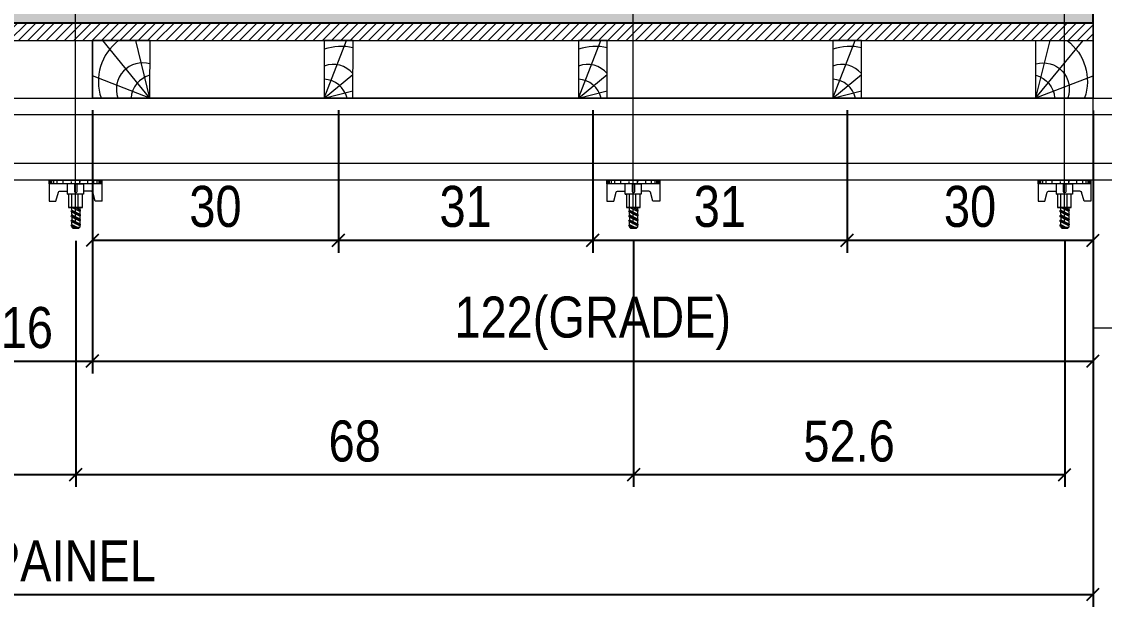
# Model space of a CAD drawing. Extents: x 14400 to 27878, y -21631 to 6985.
# Drawn here: x 23196.8 to 23460.8, y 244.2 to 390.6 of the extents above; entities that cross this region are included whole.
import ezdxf

# ---------------------------------------------------------------- set-up
doc = ezdxf.new("R2010")
doc.units = 0
doc.layers.add('CHAPA', color=1, linetype='Continuous')
doc.layers.add('COTA', color=241, linetype='Continuous')
for name, color, linetype, lineweight in [('Hachura', 251, 'Continuous', 9), ('Madeira', 126, 'Continuous', 18), ('Perfil Metálico', 224, 'Continuous', 18)]:
    doc.layers.add(name, color=color, linetype=linetype, lineweight=lineweight)
doc.styles.add('COTA TECNICA 2X', font='techl___.ttf', dxfattribs={"height": 10})
doc.dimstyles.new('SECAO PILAR', dxfattribs={"dimtxt": 10, "dimasz": 3, "dimexe": 3, "dimexo": 3, "dimgap": 3, "dimtad": 1, "dimdec": 1, "dimlfac": 0.5, "dimzin": 12, "dimdsep": 46, "dimtxsty": 'COTA TECNICA 2X', "dimblk1": 'OBLIQUE', "dimblk2": 'OBLIQUE', "dimsah": 1, "dimcen": 0.9, "dimclrd": 256, "dimclre": 256, "dimclrt": 256, "dimadec": 1, "dimazin": 3, "dimtfac": 1, "dimtdec": 1, "dimtmove": 0, "dimatfit": 3, "dimfxl": 1, "dimtolj": 1, "dimtzin": 12, "dimarcsym": 0})

# ---------------------------------------------------------------- blocks, each defined once
blk = doc.blocks.new('PONTALETE')
at = {"layer": 'Madeira'}
for q in [(2.71, 7), (7, 5.76), (7, 1.74)]:
    blk.add_line((0, 0), q, dxfattribs=at)
blk.add_lwpolyline([(0, 0), (7, 0), (7, 7), (0, 7)], close=True, dxfattribs=at)
for centre, radius, start, end in [((2.04, 0.06), 6.23, 37.2818, 109.0913), ((1.09, 0.9), 3.19, 343.603, 109.9847), ((-0.21, -0.78), 3.09, 14.6322, 86.0383)]:
    blk.add_arc(centre, radius, start, end, dxfattribs=at)
blk = doc.blocks.new('MEIO PONTALETE')
at = {"layer": 'Madeira'}
for q in [(2.71, 7), (3.5, 2.88), (3.5, 0.87)]:
    blk.add_line((0, 0), q, dxfattribs=at)
blk.add_lwpolyline([(0, 0), (3.5, 0), (3.5, 7), (0, 7)], close=True, dxfattribs=at)
for centre, radius, start, end in [((2.04, 0.06), 6.23, 76.4499, 109.0913), ((1.09, 0.9), 3.19, 40.9063, 109.9847), ((-0.21, -0.78), 3.09, 14.6322, 86.0383)]:
    blk.add_arc(centre, radius, start, end, dxfattribs=at)
blk = doc.blocks.new('_Oblique')
at = {"color": 0, "linetype": 'ByBlock', "lineweight": -2}
blk.add_line((-0.5, -0.5), (0.5, 0.5), dxfattribs=at)
blk = doc.blocks.new('*D1253')
at = {"layer": 'COTA', "lineweight": -2, "transparency": 16777216}
for p, q in [((23398.02, 369.02), (23398.02, 334.3)), ((23458.02, 369), (23458.02, 334.3)), ((23458.02, 337.3), (23398.02, 337.3))]:
    blk.add_line(p, q, dxfattribs=at)
at = {"layer": 'Defpoints', "color": 0, "transparency": 16777216}
for p in [(23398.02, 372.02), (23458.02, 372), (23398.02, 337.3)]:
    blk.add_point(p, dxfattribs=at)
at = {"layer": 'COTA', "lineweight": -2, "transparency": 16777216, "xscale": 3, "yscale": 3, "zscale": 3, "rotation": 180}
blk.add_blockref('_Oblique', (23398.02, 337.3), dxfattribs=at)
at = {"layer": 'COTA', "lineweight": -2, "transparency": 16777216, "xscale": 3, "yscale": 3, "zscale": 3}
blk.add_blockref('_Oblique', (23458.02, 337.3), dxfattribs=at)
at = {"layer": 'COTA', "transparency": 16777216, "insert": (23428.02, 345.52), "char_height": 10, "attachment_point": 5, "style": 'COTA TECNICA 2X'}
blk.add_mtext('\\A1;30', dxfattribs=at)
blk = doc.blocks.new('*D1254')
at = {"layer": 'COTA', "lineweight": -2, "transparency": 16777216}
for p, q in [((23214.03, 369.03), (23214.03, 304.88)), ((23458.02, 369), (23458.02, 304.88)), ((23214.03, 307.88), (23458.02, 307.88))]:
    blk.add_line(p, q, dxfattribs=at)
at = {"layer": 'Defpoints', "color": 0, "transparency": 16777216}
for p in [(23214.03, 372.03), (23458.02, 372), (23458.02, 307.88)]:
    blk.add_point(p, dxfattribs=at)
at = {"layer": 'COTA', "lineweight": -2, "transparency": 16777216, "xscale": 3, "yscale": 3, "zscale": 3, "rotation": 180}
blk.add_blockref('_Oblique', (23214.03, 307.88), dxfattribs=at)
at = {"layer": 'COTA', "lineweight": -2, "transparency": 16777216, "xscale": 3, "yscale": 3, "zscale": 3}
blk.add_blockref('_Oblique', (23458.02, 307.88), dxfattribs=at)
at = {"layer": 'COTA', "transparency": 16777216, "insert": (23336.02, 317.1), "char_height": 10, "attachment_point": 5, "style": 'COTA TECNICA 2X'}
blk.add_mtext('\\A1;122(GRADE)', dxfattribs=at)
blk = doc.blocks.new('*D1255')
at = {"layer": 'COTA', "lineweight": -2, "transparency": 16777216}
for p, q in [((23336.02, 369.02), (23336.02, 334.3)), ((23398.02, 369.02), (23398.02, 334.3)), ((23398.02, 337.3), (23336.02, 337.3))]:
    blk.add_line(p, q, dxfattribs=at)
at = {"layer": 'Defpoints', "color": 0, "transparency": 16777216}
for p in [(23336.02, 372.02), (23398.02, 372.02), (23336.02, 337.3)]:
    blk.add_point(p, dxfattribs=at)
at = {"layer": 'COTA', "lineweight": -2, "transparency": 16777216, "xscale": 3, "yscale": 3, "zscale": 3, "rotation": 180}
blk.add_blockref('_Oblique', (23336.02, 337.3), dxfattribs=at)
at = {"layer": 'COTA', "lineweight": -2, "transparency": 16777216, "xscale": 3, "yscale": 3, "zscale": 3}
blk.add_blockref('_Oblique', (23398.02, 337.3), dxfattribs=at)
at = {"layer": 'COTA', "transparency": 16777216, "insert": (23367.02, 345.52), "char_height": 10, "attachment_point": 5, "style": 'COTA TECNICA 2X'}
blk.add_mtext('\\A1;31', dxfattribs=at)
blk = doc.blocks.new('*D1256')
at = {"layer": 'COTA', "lineweight": -2, "transparency": 16777216}
for p, q in [((23274.02, 369.02), (23274.02, 334.3)), ((23336.02, 369.02), (23336.02, 334.3)), ((23336.02, 337.3), (23274.02, 337.3))]:
    blk.add_line(p, q, dxfattribs=at)
at = {"layer": 'Defpoints', "color": 0, "transparency": 16777216}
for p in [(23274.02, 372.02), (23336.02, 372.02), (23274.02, 337.3)]:
    blk.add_point(p, dxfattribs=at)
at = {"layer": 'COTA', "lineweight": -2, "transparency": 16777216, "xscale": 3, "yscale": 3, "zscale": 3, "rotation": 180}
blk.add_blockref('_Oblique', (23274.02, 337.3), dxfattribs=at)
at = {"layer": 'COTA', "lineweight": -2, "transparency": 16777216, "xscale": 3, "yscale": 3, "zscale": 3}
blk.add_blockref('_Oblique', (23336.02, 337.3), dxfattribs=at)
at = {"layer": 'COTA', "transparency": 16777216, "insert": (23305.02, 345.52), "char_height": 10, "attachment_point": 5, "style": 'COTA TECNICA 2X'}
blk.add_mtext('\\A1;31', dxfattribs=at)
blk = doc.blocks.new('*D1257')
at = {"layer": 'COTA', "lineweight": -2, "transparency": 16777216}
for p, q in [((23214.03, 369.02), (23214.03, 334.3)), ((23274.02, 369.02), (23274.02, 334.3)), ((23274.02, 337.3), (23214.03, 337.3))]:
    blk.add_line(p, q, dxfattribs=at)
at = {"layer": 'Defpoints', "color": 0, "transparency": 16777216}
for p in [(23214.03, 372.02), (23274.02, 372.02), (23214.03, 337.3)]:
    blk.add_point(p, dxfattribs=at)
at = {"layer": 'COTA', "lineweight": -2, "transparency": 16777216, "xscale": 3, "yscale": 3, "zscale": 3, "rotation": 180}
blk.add_blockref('_Oblique', (23214.03, 337.3), dxfattribs=at)
at = {"layer": 'COTA', "lineweight": -2, "transparency": 16777216, "xscale": 3, "yscale": 3, "zscale": 3}
blk.add_blockref('_Oblique', (23274.02, 337.3), dxfattribs=at)
at = {"layer": 'COTA', "transparency": 16777216, "insert": (23244.02, 345.52), "char_height": 10, "attachment_point": 5, "style": 'COTA TECNICA 2X'}
blk.add_mtext('\\A1;30', dxfattribs=at)
blk = doc.blocks.new('*D1258')
at = {"layer": 'COTA', "lineweight": -2, "transparency": 16777216}
for p, q in [((23182.03, 369.02), (23182.03, 304.88)), ((23214.03, 369.02), (23214.03, 304.88)), ((23182.03, 307.88), (23214.03, 307.88))]:
    blk.add_line(p, q, dxfattribs=at)
at = {"layer": 'Defpoints', "color": 0, "transparency": 16777216}
for p in [(23182.03, 372.02), (23214.03, 372.02), (23214.03, 307.88)]:
    blk.add_point(p, dxfattribs=at)
at = {"layer": 'COTA', "lineweight": -2, "transparency": 16777216, "xscale": 3, "yscale": 3, "zscale": 3, "rotation": 180}
blk.add_blockref('_Oblique', (23182.03, 307.88), dxfattribs=at)
at = {"layer": 'COTA', "lineweight": -2, "transparency": 16777216, "xscale": 3, "yscale": 3, "zscale": 3}
blk.add_blockref('_Oblique', (23214.03, 307.88), dxfattribs=at)
at = {"layer": 'COTA', "transparency": 16777216, "insert": (23198.03, 315.98), "char_height": 10, "attachment_point": 5, "style": 'COTA TECNICA 2X'}
blk.add_mtext('\\A1;16', dxfattribs=at)
blk = doc.blocks.new('*D1260')
at = {"layer": 'COTA', "lineweight": -2, "transparency": 16777216}
for p, q in [((22937.96, 368.96), (22937.96, 247.97)), ((23458.02, 315.02), (23458.02, 247.97)), ((22937.96, 250.97), (23458.02, 250.97))]:
    blk.add_line(p, q, dxfattribs=at)
at = {"layer": 'Defpoints', "color": 0, "transparency": 16777216}
for p in [(22937.96, 371.96), (23458.02, 318.02), (23458.02, 250.97)]:
    blk.add_point(p, dxfattribs=at)
at = {"layer": 'COTA', "lineweight": -2, "transparency": 16777216, "xscale": 3, "yscale": 3, "zscale": 3, "rotation": 180}
blk.add_blockref('_Oblique', (22937.96, 250.97), dxfattribs=at)
at = {"layer": 'COTA', "lineweight": -2, "transparency": 16777216, "xscale": 3, "yscale": 3, "zscale": 3}
blk.add_blockref('_Oblique', (23458.02, 250.97), dxfattribs=at)
at = {"layer": 'COTA', "transparency": 16777216, "insert": (23197.99, 259.08), "char_height": 10, "attachment_point": 5, "style": 'COTA TECNICA 2X'}
blk.add_mtext('\\A1;260 PAINEL', dxfattribs=at)
blk = doc.blocks.new('C')
at = {"layer": 'Hachura', "color": 0}
for p, q in [((0, 3.22), (0, -3.22)), ((0.45, 3.22), (0, 3.22)), ((0.46, 3.16), (0, 3.16)), ((0.46, 3.05), (0, 3.05)), ((0.46, 2.88), (0, 2.88)), ((0, 2.75), (0, -1.16)), ((0.46, 2.65), (0, 2.65)), ((0.45, -3.23), (0.45, 3.22)), ((0.45, 3.22), (2.58, 3.22)), ((2.58, 3.22), (2.58, 2.39)), ((0.46, 2.23), (0, 2.23)), ((0.46, 1.51), (0, 1.51)), ((1.35, 1.94), (1.35, 0.96)), ((2.58, 2.39), (1.47, 2.09)), ((0.39, 0.49), (0.17, 0.49)), ((1.74, 0.97), (0.45, 0.97)), ((1.45, 0.1), (0.45, 0.1)), ((1.74, -0.97), (1.74, 0.97)), ((1.74, 0.97), (1.74, 0.84)), ((1.74, 0.97), (1.74, 0.84)), ((1.74, 0.84), (3.35, 0.84)), ((3.35, 0.45), (1.74, 0.45)), ((3.32, 0.84), (3.32, -0.84)), ((3.35, 0.84), (3.35, -0.84)), ((3.68, 0.45), (3.35, 0.45)), ((3.84, -0.52), (3.35, 0.45)), ((3.35, 0.06), (3.67, -0.57)), ((3.68, 0.45), (4.16, -0.52)), ((3.72, 0.5), (4.25, -0.57)), ((4.37, -0.55), (3.83, 0.53)), ((4.15, 0.45), (3.93, 0.45)), ((4.42, -0.52), (3.93, 0.45)), ((4.15, 0.45), (4.26, 0.45)), ((4.26, 0.45), (4.74, -0.52)), ((4.3, 0.5), (4.83, -0.57)), ((4.95, -0.55), (4.41, 0.53)), ((4.51, 0.45), (4.84, 0.45)), ((5, -0.52), (4.51, 0.45)), ((4.84, 0.45), (5.32, -0.52)), ((4.88, 0.5), (5.41, -0.57)), ((5.53, -0.55), (4.99, 0.53)), ((5.58, -0.52), (5.09, 0.45)), ((5.42, 0.45), (5.09, 0.45)), ((5.58, -0.52), (5.09, 0.45)), ((5.42, 0.45), (5.74, -0.19)), ((5.46, 0.5), (5.74, -0.07)), ((5.74, 0.19), (5.57, 0.53)), ((5.74, 0.32), (5.68, 0.45)), ((5.68, 0.45), (5.74, 0.45)), ((5.74, 0.45), (5.9, 0.29)), ((5.74, 0.45), (5.74, -0.52)), ((5.9, -0.36), (5.9, 0.29)), ((0.45, 0), (0, 0)), ((0.08, -0.48), (0.29, -0.48)), ((0.29, -0.48), (0.4, -0.48)), ((0.45, 0), (0.45, -0.97)), ((0.45, -0.16), (1.45, -0.16)), ((0.45, -0.65), (0.45, -0.32)), ((0.45, -3.23), (0.45, -0.65)), ((0.45, -0.97), (1.74, -0.97)), ((1.35, -1.94), (1.35, -0.97)), ((3.35, -0.32), (1.74, -0.32)), ((3.35, -0.84), (1.74, -0.84)), ((3.35, -0.07), (3.58, -0.52)), ((3.35, -0.52), (3.58, -0.52)), ((3.84, -0.52), (4.16, -0.52)), ((4.42, -0.52), (4.74, -0.52)), ((4.63, -0.52), (4.74, -0.52)), ((5, -0.52), (5.32, -0.52)), ((5.58, -0.52), (5.74, -0.52)), ((5.74, -0.52), (5.9, -0.36)), ((5.74, -0.52), (5.74, -0.52)), ((0.46, -1.52), (0, -1.52)), ((0.46, -2.23), (0, -2.23)), ((2.58, -2.39), (1.47, -2.1)), ((2.58, -3.23), (2.58, -2.39)), ((0.46, -2.65), (0, -2.65)), ((0.46, -2.88), (0, -2.88)), ((0.46, -3.05), (0, -3.05)), ((0.46, -3.16), (0, -3.16)), ((0, -3.22), (2.57, -3.22))]:
    blk.add_line(p, q, dxfattribs=at)
for centre, radius, start, end in [((1.52, 1.94), 0.161, 104.7436, 180), ((1.44, -0.03), 0.129, 272.695, 87.305), ((3.81, 0.39), 0.143, 25.5688, 154.4312), ((4.39, 0.39), 0.143, 25.5688, 154.4312), ((4.97, 0.39), 0.143, 25.5688, 154.4312), ((5.55, 0.39), 0.143, 25.5688, 154.4312), ((0.17, -0.37), 0.174, 221.744, 317.8592), ((3.71, -0.4), 0.174, 222.1408, 318.256), ((4.29, -0.4), 0.174, 222.1408, 318.256), ((4.87, -0.4), 0.174, 222.1408, 318.256), ((5.45, -0.4), 0.174, 222.1408, 318.256), ((5.61, -0.4), 0.174, 317.8592, 318.256), ((1.52, -1.94), 0.161, 180, 255.2564)]:
    blk.add_arc(centre, radius, start, end, dxfattribs=at)
blk = doc.blocks.new('*D1289')
at = {"layer": 'COTA', "lineweight": -2, "transparency": 16777216}
for p, q in [((23073.97, 337.22), (23073.97, 277.2)), ((23209.97, 337.22), (23209.97, 277.2)), ((23073.97, 280.2), (23209.97, 280.2))]:
    blk.add_line(p, q, dxfattribs=at)
at = {"layer": 'Defpoints', "color": 0, "transparency": 16777216}
for p in [(23073.97, 340.22), (23209.97, 340.22), (23209.97, 280.2)]:
    blk.add_point(p, dxfattribs=at)
at = {"layer": 'COTA', "lineweight": -2, "transparency": 16777216, "xscale": 3, "yscale": 3, "zscale": 3, "rotation": 180}
blk.add_blockref('_Oblique', (23073.97, 280.2), dxfattribs=at)
at = {"layer": 'COTA', "lineweight": -2, "transparency": 16777216, "xscale": 3, "yscale": 3, "zscale": 3}
blk.add_blockref('_Oblique', (23209.97, 280.2), dxfattribs=at)
at = {"layer": 'COTA', "transparency": 16777216, "insert": (23141.97, 288.32), "char_height": 10, "attachment_point": 5, "style": 'COTA TECNICA 2X'}
blk.add_mtext('\\A1;68', dxfattribs=at)
blk = doc.blocks.new('*D1290')
at = {"layer": 'COTA', "lineweight": -2, "transparency": 16777216}
for p, q in [((23209.97, 337.22), (23209.97, 277.2)), ((23345.97, 337.22), (23345.97, 277.2)), ((23209.97, 280.2), (23345.97, 280.2))]:
    blk.add_line(p, q, dxfattribs=at)
at = {"layer": 'Defpoints', "color": 0, "transparency": 16777216}
for p in [(23209.97, 340.22), (23345.97, 340.22), (23345.97, 280.2)]:
    blk.add_point(p, dxfattribs=at)
at = {"layer": 'COTA', "lineweight": -2, "transparency": 16777216, "xscale": 3, "yscale": 3, "zscale": 3, "rotation": 180}
blk.add_blockref('_Oblique', (23209.97, 280.2), dxfattribs=at)
at = {"layer": 'COTA', "lineweight": -2, "transparency": 16777216, "xscale": 3, "yscale": 3, "zscale": 3}
blk.add_blockref('_Oblique', (23345.97, 280.2), dxfattribs=at)
at = {"layer": 'COTA', "transparency": 16777216, "insert": (23277.97, 288.32), "char_height": 10, "attachment_point": 5, "style": 'COTA TECNICA 2X'}
blk.add_mtext('\\A1;68', dxfattribs=at)
blk = doc.blocks.new('*D1291')
at = {"layer": 'COTA', "lineweight": -2, "transparency": 16777216}
for p, q in [((23345.97, 337.22), (23345.97, 277.2)), ((23451.1, 337.22), (23451.1, 277.2)), ((23345.97, 280.2), (23451.1, 280.2))]:
    blk.add_line(p, q, dxfattribs=at)
at = {"layer": 'Defpoints', "color": 0, "transparency": 16777216}
for p in [(23345.97, 340.22), (23451.1, 340.22), (23451.1, 280.2)]:
    blk.add_point(p, dxfattribs=at)
at = {"layer": 'COTA', "lineweight": -2, "transparency": 16777216, "xscale": 3, "yscale": 3, "zscale": 3, "rotation": 180}
blk.add_blockref('_Oblique', (23345.97, 280.2), dxfattribs=at)
at = {"layer": 'COTA', "lineweight": -2, "transparency": 16777216, "xscale": 3, "yscale": 3, "zscale": 3}
blk.add_blockref('_Oblique', (23451.1, 280.2), dxfattribs=at)
at = {"layer": 'COTA', "transparency": 16777216, "insert": (23398.53, 288.31), "char_height": 10, "attachment_point": 5, "style": 'COTA TECNICA 2X'}
blk.add_mtext('\\A1;52.6', dxfattribs=at)

msp = doc.modelspace()

# ---------------------------------------------------------------- hatches: boundary and pattern name
at = {"layer": 'Hachura'}
h = msp.add_hatch(color=256, dxfattribs=at)
h.dxf.hatch_style = 1
h.paths.add_polyline_path([(23458.054, 390.358), (23458.054, 393.958), (22938.054, 393.958), (22938.054, 390.358)])
h = msp.add_hatch(dxfattribs=at)
h.set_pattern_fill('ANSI31', color=256, scale=0.5, angle=360, style=0)
h.set_pattern_definition([(45, (30102.7993, 1781.1955), (-1.122532, 1.122532), [])])
h.paths.add_polyline_path([(23458.054, 390.347), (23458.054, 385.969), (22938.054, 385.937), (22938.054, 390.358)])

# ---------------------------------------------------------------- linework, layer by layer
at = {"layer": 'CHAPA'}
msp.add_lwpolyline([(23458.054, 393.958), (22938.054, 393.958), (22938.054, 390.358), (23458.054, 390.358)], close=True, dxfattribs=at)
at = {"layer": 'Hachura'}
for p, q in [((23209.903, 341.216), (23209.91, 481.101)), ((23345.903, 341.216), (23345.91, 481.101)), ((23451.031, 341.216), (23451.036, 423.836))]:
    msp.add_line(p, q, dxfattribs=at)
msp.add_lwpolyline([(22938.054, 390.358), (23458.054, 390.358), (23458.054, 385.958), (22938.054, 385.958)], close=True, dxfattribs=at)
at = {"layer": 'Madeira'}
msp.add_lwpolyline([(23214.046, 372.016), (23214.061, 386.016), (23458.054, 386.014), (23458.039, 372.014)], close=True, dxfattribs=at)
at = {"layer": 'Perfil Metálico'}
for points in [[(23458.017, 945.899), (23478.017, 945.899), (23478.031, 315.907), (23458.031, 315.907)], [(22887.839, 352.016), (22887.839, 372.016), (23521.465, 372.016), (23521.465, 352.016)], [(23521.465, 368.016), (23521.465, 356.016), (22887.839, 356.016), (22887.839, 368.016)]]:
    msp.add_lwpolyline(points, close=True, dxfattribs=at)

# ---------------------------------------------------------------- block references
at = {"layer": 'Hachura', "linetype": 'Continuous', "xscale": -2, "yscale": 2, "zscale": 2, "rotation": 90}
for p in [(23209.903, 352.016), (23345.903, 352.016), (23451.031, 352.016)]:
    msp.add_blockref('C', p, dxfattribs=at)
at = {"layer": 'Madeira'}
for name, p, xscale, yscale, zscale, rotation in [('PONTALETE', (23228.046, 372.01), 2, 2, 2, 89.93708930310329), ('MEIO PONTALETE', (23270.546, 372.018), 1.999999997962732, 1.999999997962732, 1.999999997962732, 359.9370893031033), ('MEIO PONTALETE', (23332.546, 372.018), 1.999999997962732, 1.999999997962732, 1.999999997962732, 359.9370893031033), ('MEIO PONTALETE', (23394.546, 372.018), 1.999999997962732, 1.999999997962732, 1.999999997962732, 359.9370893031033), ('PONTALETE', (23444.039, 372.03), -2, 2, 2, 269.9370893031033)]:
    msp.add_blockref(name, p, dxfattribs=dict(at, xscale=xscale, yscale=yscale, zscale=zscale, rotation=rotation))

# ---------------------------------------------------------------- dimensions: what is measured, and where the dimension line sits
at = {"layer": 'COTA'}
dim = msp.add_linear_dim(base=(23458.017, 250.974), p1=(22937.959, 371.961), p2=(23458.017, 318.017), text='<> PAINEL', dimstyle='SECAO PILAR', dxfattribs=at)
dim.commit()
dim.dimension.update_dxf_attribs({"geometry": '*D1260', "text_midpoint": (23197.988, 259.076)})
for base, p1, p2, picture, middle in [((23214.025, 307.882), (23182.032, 372.016), (23214.025, 372.016), '*D1258', (23198.028, 315.985)), ((23209.971, 280.197), (23073.971, 340.216), (23209.971, 340.216), '*D1289', (23141.971, 288.321))]:
    dim = msp.add_linear_dim(base=base, p1=p1, p2=p2, dimstyle='SECAO PILAR', dxfattribs=at)
    dim.commit()
    dim.dimension.update_dxf_attribs({"geometry": picture, "text_midpoint": middle})
dim = msp.add_linear_dim(base=(23458.018, 307.882), p1=(23214.025, 372.03), p2=(23458.018, 372.004), angle=180, text='<>(GRADE)', dimstyle='SECAO PILAR', dxfattribs=at)
dim.commit()
dim.dimension.update_dxf_attribs({"geometry": '*D1254', "text_midpoint": (23336.022, 317.103)})
for base, p1, p2, picture, middle in [((23214.025, 337.301), (23274.018, 372.016), (23214.025, 372.016), '*D1257', (23244.022, 345.52)), ((23274.018, 337.301), (23336.018, 372.016), (23274.018, 372.016), '*D1256', (23305.018, 345.52)), ((23336.018, 337.301), (23398.018, 372.016), (23336.018, 372.016), '*D1255', (23367.018, 345.52)), ((23398.018, 337.301), (23458.018, 372.004), (23398.018, 372.016), '*D1253', (23428.018, 345.52))]:
    dim = msp.add_linear_dim(base=base, p1=p1, p2=p2, angle=180, dimstyle='SECAO PILAR', dxfattribs=at)
    dim.commit()
    dim.dimension.update_dxf_attribs({"geometry": picture, "text_midpoint": middle})
for base, p1, p2, picture, middle in [((23345.971, 280.197), (23209.971, 340.216), (23345.971, 340.216), '*D1290', (23277.971, 288.321)), ((23451.099, 280.197), (23345.971, 340.216), (23451.099, 340.216), '*D1291', (23398.535, 288.306))]:
    dim = msp.add_linear_dim(base=base, p1=p1, p2=p2, dimstyle='SECAO PILAR', override={"dimtmove": 1}, dxfattribs=at)
    dim.commit()
    dim.dimension.update_dxf_attribs({"geometry": picture, "text_midpoint": middle})

doc.saveas('drawing.dxf')
